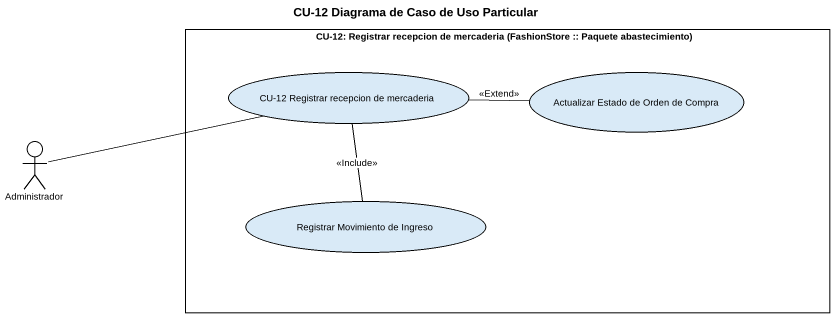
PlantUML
@startuml
title CU-12 Diagrama de Caso de Uso Particular
rectangle "CU-12: Registrar recepcion de mercaderia (FashionStore :: Paquete abastecimiento)" as CU_12_Registrar_recepcion {
  usecase "CU-12 Registrar recepcion de mercaderia" as CU_12_Registrar_recepcion_2
  usecase "Actualizar Estado de Orden de Compra" as Actualizar_Estado_de_Orden
  usecase "Registrar Movimiento de Ingreso" as Registrar_Movimiento_de
}
actor Administrador
CU_12_Registrar_recepcion_2 -- Registrar_Movimiento_de : <<Include>>
Actualizar_Estado_de_Orden -left- CU_12_Registrar_recepcion_2 : <<Extend>>
Administrador -right- CU_12_Registrar_recepcion_2
@enduml
